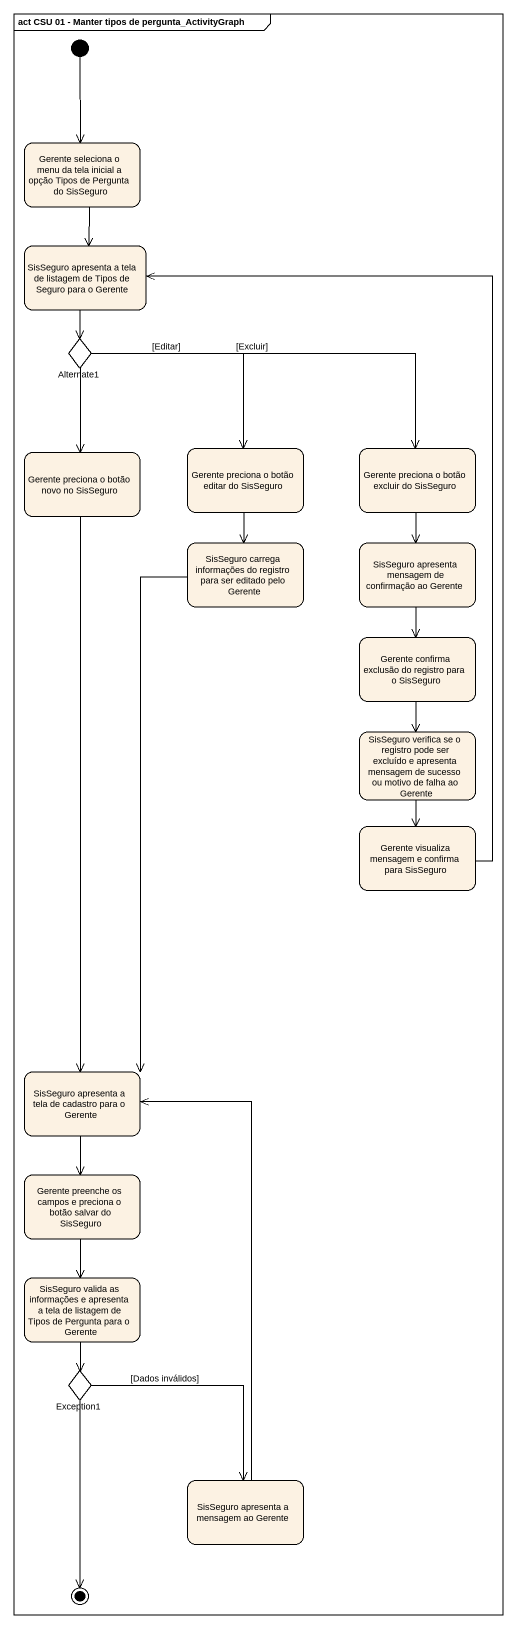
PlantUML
@startuml
mainframe act CSU 01 - Manter tipos de pergunta_ActivityGraph
hide empty description
state "Gerente seleciona o menu da tela inicial a opção Tipos de Pergunta do SisSeguro" as Gerente_seleciona_o_menu_da
state "SisSeguro apresenta a tela de listagem de Tipos de Seguro para o Gerente" as SisSeguro_apresenta_a_tela
state Alternate1 <<choice>>
state "Gerente preciona o botão novo no SisSeguro" as Gerente_preciona_o_botão
state "Gerente preciona o botão editar do SisSeguro" as Gerente_preciona_o_botão_2
state "Gerente preciona o botão excluir do SisSeguro" as Gerente_preciona_o_botão_3
state "SisSeguro carrega informações do registro para ser editado pelo Gerente" as SisSeguro_carrega
state "SisSeguro apresenta mensagem de confirmação ao Gerente" as SisSeguro_apresenta
state "Gerente confirma exclusão do registro para o SisSeguro" as Gerente_confirma_exclusão
state "SisSeguro verifica se o registro pode ser excluído e apresenta mensagem de sucesso ou motivo de falha ao Gerente" as SisSeguro_verifica_se_o
state "Gerente visualiza mensagem e confirma para SisSeguro" as Gerente_visualiza_mensagem
state "SisSeguro apresenta a tela de cadastro para o Gerente" as SisSeguro_apresenta_a_tela_2
state "Gerente preenche os campos e preciona o botão salvar do SisSeguro" as Gerente_preenche_os_campos
state "SisSeguro valida as informações e apresenta a tela de listagem de Tipos de Pergunta para o Gerente" as SisSeguro_valida_as
state Exception1 <<choice>>
state "SisSeguro apresenta a mensagem ao Gerente" as SisSeguro_apresenta_a
[*] --> Gerente_seleciona_o_menu_da
Gerente_seleciona_o_menu_da --> SisSeguro_apresenta_a_tela
SisSeguro_apresenta_a_tela --> Alternate1
Alternate1 --> Gerente_preciona_o_botão
Alternate1 --> Gerente_preciona_o_botão_2 : [Editar]
Alternate1 -right-> Gerente_preciona_o_botão_3 : [Excluir]
Gerente_preciona_o_botão --> SisSeguro_apresenta_a_tela_2
Gerente_preciona_o_botão_2 --> SisSeguro_carrega
Gerente_preciona_o_botão_3 --> SisSeguro_apresenta
SisSeguro_carrega --> SisSeguro_apresenta_a_tela_2
SisSeguro_apresenta --> Gerente_confirma_exclusão
Gerente_confirma_exclusão --> SisSeguro_verifica_se_o
SisSeguro_verifica_se_o --> Gerente_visualiza_mensagem
Gerente_visualiza_mensagem -up-> SisSeguro_apresenta_a_tela
SisSeguro_apresenta_a_tela_2 --> Gerente_preenche_os_campos
Gerente_preenche_os_campos --> SisSeguro_valida_as
SisSeguro_valida_as --> Exception1
Exception1 --> SisSeguro_apresenta_a : [Dados inválidos]
SisSeguro_apresenta_a -up-> SisSeguro_apresenta_a_tela_2
Exception1 --> [*]
@enduml
